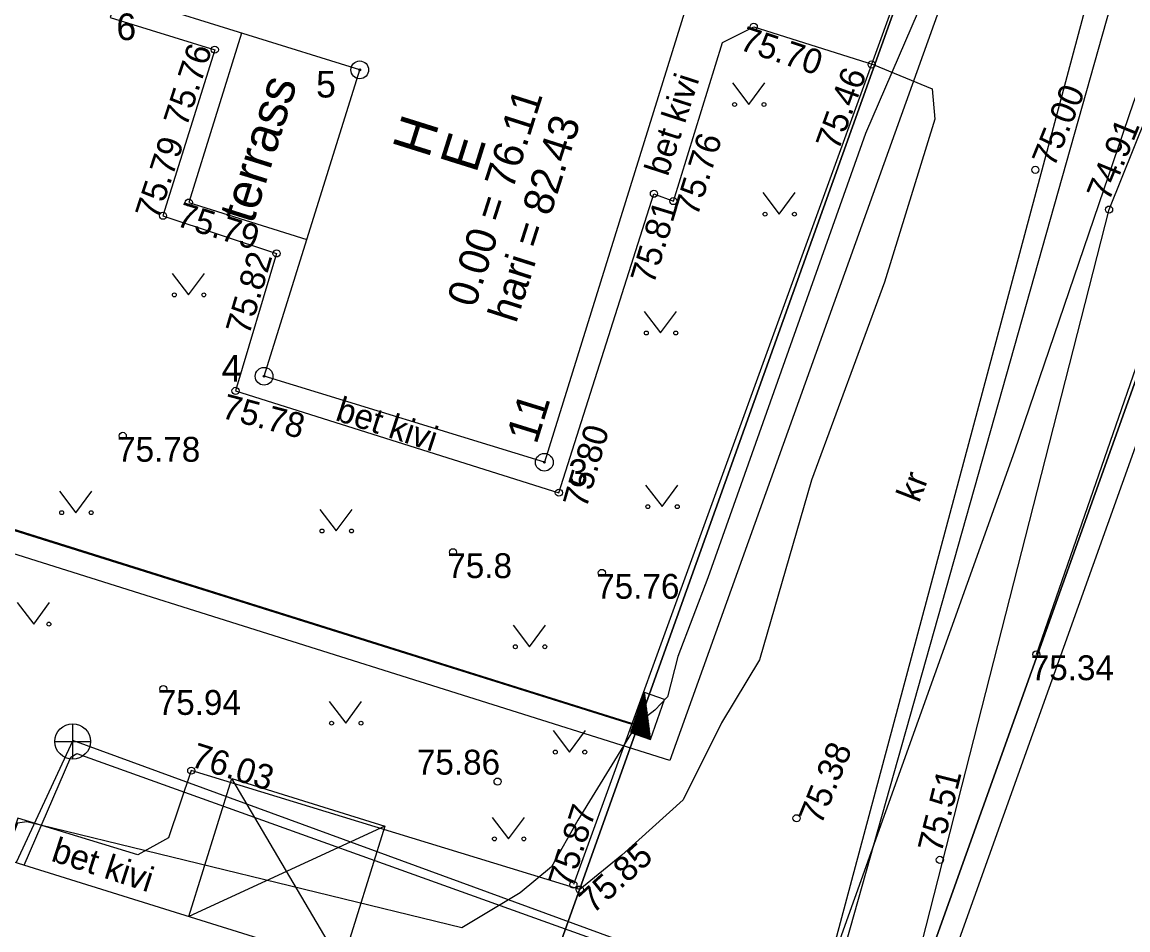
# Model space of a CAD drawing. Extents: x 640554 to 640967, y 6454407 to 6454955.
# Drawn here: x 640847.67 to 640878.81, y 6454759.44 to 6454785.01 of the extents above; entities that cross this region are included whole.
import ezdxf

# ---------------------------------------------------------------- set-up
doc = ezdxf.new("R2010")
doc.units = 0
for name, color, linetype in [('AED', 7, 'Continuous'), ('DTRASS', 7, 'Continuous'), ('ELRAJATISMP', 7, 'Continuous'), ('HALJASTUS', 7, 'Continuous'), ('HOONE', 7, 'Continuous'), ('KKAEV', 7, 'Continuous'), ('KOORDPUNKT', 7, 'Continuous'), ('KORGUS-EH2000', 7, 'Continuous'), ('KTRASS', 7, 'Continuous'), ('MOOTPIIR', 7, 'Continuous'), ('MPKAABEL', 7, 'Continuous'), ('PIIR', 7, 'Continuous'), ('TEE', 7, 'Continuous'), ('VTRASS', 7, 'Continuous')]:
    doc.layers.add(name, color=color, linetype=linetype)

msp = doc.modelspace()

# ---------------------------------------------------------------- linework, layer by layer
at = {"layer": 'AED'}
for p, q in [((640873.37, 6454788.745), (640871.595, 6454783.814)), ((640871.595, 6454783.814), (640863.197, 6454760.717)), ((640826.982, 6454777.117), (640864.84, 6454765.235))]:
    msp.add_line(p, q, dxfattribs=at)
msp.add_lwpolyline([(640876.235, 6454767.203), (640879.603, 6454776.89), (640883.337, 6454787.326), (640888.019, 6454800.365), (640894.578, 6454802.147), (640897.781, 6454800.944)], dxfattribs=at)
at = {"layer": 'DTRASS'}
msp.add_lwpolyline([(640870.665, 6454759.047), (640875.632, 6454772.936), (640878.975, 6454782.733), (640880.506, 6454786.918), (640884.948, 6454798.812), (640888.929, 6454807.758), (640890.528, 6454812.39), (640893.401, 6454820.629)], dxfattribs=at)
at = {"layer": 'ELRAJATISMP'}
for p, q in [((640865.197, 6454766.129), (640864.803, 6454765.002)), ((640865.202, 6454766.092), (640864.819, 6454764.996)), ((640865.207, 6454766.054), (640864.835, 6454764.99)), ((640865.761, 6454765.932), (640865.197, 6454766.129)), ((640865.367, 6454764.805), (640865.197, 6454766.129)), ((640865.212, 6454766.017), (640864.851, 6454764.985)), ((640865.216, 6454765.98), (640864.867, 6454764.979)), ((640865.221, 6454765.942), (640864.883, 6454764.974)), ((640865.226, 6454765.905), (640864.899, 6454764.968)), ((640865.231, 6454765.867), (640864.915, 6454764.963)), ((640865.235, 6454765.83), (640864.931, 6454764.957)), ((640865.24, 6454765.793), (640864.946, 6454764.951)), ((640865.245, 6454765.755), (640864.962, 6454764.946)), ((640865.367, 6454764.805), (640865.761, 6454765.932)), ((640865.25, 6454765.718), (640864.978, 6454764.94)), ((640865.255, 6454765.68), (640864.994, 6454764.935)), ((640865.259, 6454765.643), (640865.01, 6454764.929)), ((640865.264, 6454765.605), (640865.026, 6454764.924)), ((640865.269, 6454765.568), (640865.042, 6454764.918)), ((640865.274, 6454765.531), (640865.058, 6454764.913)), ((640865.279, 6454765.493), (640865.074, 6454764.907)), ((640865.283, 6454765.456), (640865.09, 6454764.901)), ((640865.288, 6454765.418), (640865.106, 6454764.896)), ((640865.293, 6454765.381), (640865.122, 6454764.89)), ((640865.298, 6454765.344), (640865.137, 6454764.885)), ((640865.303, 6454765.306), (640865.153, 6454764.879)), ((640865.307, 6454765.269), (640865.169, 6454764.874)), ((640865.312, 6454765.231), (640865.185, 6454764.868)), ((640865.317, 6454765.194), (640865.201, 6454764.863)), ((640865.322, 6454765.156), (640865.217, 6454764.857)), ((640865.326, 6454765.119), (640865.233, 6454764.851)), ((640864.803, 6454765.002), (640865.367, 6454764.805)), ((640865.331, 6454765.082), (640865.249, 6454764.846)), ((640865.336, 6454765.044), (640865.265, 6454764.84)), ((640865.341, 6454765.007), (640865.281, 6454764.835)), ((640865.346, 6454764.969), (640865.297, 6454764.829)), ((640865.35, 6454764.932), (640865.313, 6454764.824)), ((640865.355, 6454764.895), (640865.328, 6454764.818)), ((640865.36, 6454764.857), (640865.344, 6454764.812)), ((640865.365, 6454764.82), (640865.36, 6454764.807))]:
    msp.add_line(p, q, dxfattribs=at)
at = {"layer": 'HALJASTUS'}
for p, q in [((640867.674, 6454783.296), (640868.137, 6454782.689)), ((640868.137, 6454782.689), (640868.583, 6454783.296)), ((640868.531, 6454780.207), (640868.995, 6454779.6)), ((640868.995, 6454779.6), (640869.44, 6454780.207)), ((640851.896, 6454777.933), (640852.359, 6454777.327)), ((640852.359, 6454777.327), (640852.805, 6454777.933)), ((640865.187, 6454776.861), (640865.65, 6454776.254)), ((640865.65, 6454776.254), (640866.096, 6454776.861)), ((640865.23, 6454771.97), (640865.693, 6454771.363)), ((640865.693, 6454771.363), (640866.139, 6454771.97)), ((640848.723, 6454771.799), (640849.186, 6454771.192)), ((640849.186, 6454771.192), (640849.632, 6454771.799)), ((640856.055, 6454771.284), (640856.518, 6454770.677)), ((640856.518, 6454770.677), (640856.964, 6454771.284)), ((640847.533, 6454768.661), (640847.997, 6454768.054)), ((640847.997, 6454768.054), (640848.442, 6454768.661)), ((640861.5, 6454768.023), (640861.963, 6454767.417)), ((640861.963, 6454767.417), (640862.409, 6454768.023)), ((640856.322, 6454765.872), (640856.786, 6454765.265)), ((640856.786, 6454765.265), (640857.231, 6454765.872)), ((640862.625, 6454765.057), (640863.088, 6454764.45)), ((640863.088, 6454764.45), (640863.534, 6454765.057)), ((640860.91, 6454762.612), (640861.373, 6454762.005)), ((640861.373, 6454762.005), (640861.819, 6454762.612))]:
    msp.add_line(p, q, dxfattribs=at)
for centre in [(640867.736, 6454782.689), (640868.565, 6454782.689), (640868.594, 6454779.6), (640869.422, 6454779.6), (640851.958, 6454777.327), (640852.787, 6454777.327), (640865.249, 6454776.254), (640866.078, 6454776.254), (640865.292, 6454771.363), (640866.121, 6454771.363), (640848.785, 6454771.192), (640849.614, 6454771.192), (640856.117, 6454770.677), (640856.946, 6454770.677), (640848.424, 6454768.054), (640861.562, 6454767.417), (640862.391, 6454767.417), (640856.385, 6454765.265), (640857.214, 6454765.265), (640862.687, 6454764.45), (640863.516, 6454764.45), (640860.972, 6454762.005), (640861.801, 6454762.005)]:
    msp.add_circle(centre, 0.055, dxfattribs=at)
at = {"layer": 'HOONE'}
for p, q in [((640856.67, 6454758.473), (640853.577, 6454763.705)), ((640857.882, 6454762.366), (640852.363, 6454759.818))]:
    msp.add_line(p, q, dxfattribs=at)
for points in [[(640852.644, 6454791.125), (640866.763, 6454786.715), (640862.378, 6454772.612), (640854.484, 6454775.034), (640857.179, 6454783.664), (640850.887, 6454785.621)], [(640842.551, 6454762.883), (640856.67, 6454758.473), (640852.284, 6454744.37), (640844.39, 6454746.792), (640847.085, 6454755.422), (640840.794, 6454757.379)]]:
    msp.add_lwpolyline(points, close=True, dxfattribs=at)
for points in [[(640853.849, 6454784.699), (640852.365, 6454779.926), (640855.687, 6454778.888)], [(640852.363, 6454759.818), (640853.577, 6454763.705), (640857.882, 6454762.366), (640856.67, 6454758.473)]]:
    msp.add_lwpolyline(points, dxfattribs=at)
at = {"layer": 'KKAEV'}
for p, q in [((640849.094, 6454764.25), (640849.094, 6454765.25)), ((640848.594, 6454764.75), (640849.594, 6454764.75))]:
    msp.add_line(p, q, dxfattribs=at)
msp.add_circle((640849.094, 6454764.75), 0.5, dxfattribs=at)
at = {"layer": 'KOORDPUNKT'}
for centre, radius in [((640857.179, 6454783.664), 0.25), ((640857.179, 6454783.664), 0.025), ((640857.179, 6454783.664), 0.0221), ((640857.179, 6454783.664), 0.0191), ((640857.179, 6454783.664), 0.0161), ((640857.179, 6454783.664), 0.0132), ((640857.179, 6454783.664), 0.0102), ((640857.179, 6454783.664), 0.00726), ((640857.179, 6454783.664), 0.0043), ((640854.484, 6454775.034), 0.25), ((640854.484, 6454775.034), 0.025), ((640854.484, 6454775.034), 0.0221), ((640854.484, 6454775.034), 0.0191), ((640854.484, 6454775.034), 0.0161), ((640854.484, 6454775.034), 0.0132), ((640854.484, 6454775.034), 0.0102), ((640854.484, 6454775.034), 0.00726), ((640854.484, 6454775.034), 0.0043), ((640862.378, 6454772.612), 0.25), ((640862.378, 6454772.612), 0.025), ((640862.378, 6454772.612), 0.0221), ((640862.378, 6454772.612), 0.0191), ((640862.378, 6454772.612), 0.0161), ((640862.378, 6454772.612), 0.0132), ((640862.378, 6454772.612), 0.0102), ((640862.378, 6454772.612), 0.00726), ((640862.378, 6454772.612), 0.0043)]:
    msp.add_circle(centre, radius, dxfattribs=at)
at = {"layer": 'KORGUS-EH2000'}
for centre in [(640868.275, 6454784.878), (640853.097, 6454784.232), (640871.595, 6454783.814), (640876.206, 6454780.849), (640865.464, 6454780.175), (640866.011, 6454779.968), (640852.365, 6454779.926), (640878.283, 6454779.729), (640851.637, 6454779.556), (640854.835, 6454778.495), (640853.681, 6454774.624), (640850.504, 6454773.356), (640862.787, 6454771.755), (640859.804, 6454770.078), (640863.998, 6454769.496), (640876.235, 6454767.203), (640851.648, 6454766.226), (640852.434, 6454763.927), (640861.061, 6454763.619), (640869.48, 6454762.587), (640873.517, 6454761.415), (640863.197, 6454760.717), (640863.376, 6454760.577)]:
    msp.add_circle(centre, 0.1, dxfattribs=at)
at = {"layer": 'KTRASS'}
for p, q in [((640870.038, 6454757.121), (640877.663, 6454785.584)), ((640849.096, 6454764.778), (640847.505, 6454761.336)), ((640870.038, 6454757.121), (640849.096, 6454764.778))]:
    msp.add_line(p, q, dxfattribs=at)
at = {"layer": 'MOOTPIIR'}
msp.add_lwpolyline([(640836.468, 6454806.354), (640876.372, 6454793.383), (640865.91, 6454764.213), (640826.281, 6454776.696)], close=True, dxfattribs=at)
at = {"layer": 'MPKAABEL'}
for points in [[(640875.327, 6454792.895), (640875.432, 6454792.622), (640875.465, 6454792.283), (640875.323, 6454791.956), (640874.419, 6454789.206), (640874.127, 6454788.038), (640873.94, 6454787.364), (640873.336, 6454786.184), (640872.909, 6454785.31), (640871.426, 6454781.87), (640866.986, 6454769.36), (640866.136, 6454767.146), (640865.846, 6454766.01), (640865.49, 6454765.629), (640865.282, 6454765.467)], [(640869.699, 6454729.803), (640872.081, 6454740.87), (640874.069, 6454759.188), (640883.248, 6454784.858)], [(640865.163, 6454765.528), (640863.323, 6454762.535), (640862.575, 6454761.215), (640861.698, 6454760.483), (640860.052, 6454759.496), (640847.806, 6454762.485), (640847.543, 6454762.446), (640847.15, 6454761.447)]]:
    msp.add_lwpolyline(points, dxfattribs=at)
at = {"layer": 'PIIR'}
msp.add_lwpolyline([(640911.95, 6454869.07), (640902.82, 6454841.42), (640894.7, 6454818.77), (640897.3, 6454813.22), (640932.2, 6454800.15), (640960.44, 6454789.58), (640966.88, 6454793.12), (640958.12, 6454773.8), (640955.35, 6454779.35), (640897.05, 6454801.21), (640894.54, 6454802.15), (640888.13, 6454800.39), (640886.03, 6454794.5), (640863.87, 6454732.52), (640835.94, 6454690.41), (640839.2, 6454681.7), (640814.9, 6454684.16), (640822.36, 6454687.87), (640854.95, 6454737), (640865.02, 6454765.2), (640875.14, 6454793.48), (640885.26, 6454821.73), (640895.26, 6454850.07)], dxfattribs=at)
msp.add_lwpolyline([(640911.95, 6454869.07), (640902.82, 6454841.42), (640894.7, 6454818.77), (640897.3, 6454813.22), (640932.2, 6454800.15), (640960.44, 6454789.58), (640966.88, 6454793.12), (640958.12, 6454773.8), (640955.35, 6454779.35), (640897.05, 6454801.21), (640894.54, 6454802.15), (640888.13, 6454800.39), (640886.03, 6454794.5), (640863.87, 6454732.52), (640835.94, 6454690.41), (640839.2, 6454681.7), (640814.9, 6454684.16), (640822.36, 6454687.87), (640854.95, 6454737), (640865.02, 6454765.2), (640875.14, 6454793.48), (640885.26, 6454821.73), (640895.26, 6454850.07)], dxfattribs=at)
msp.add_lwpolyline([(640911.95, 6454869.07), (640902.82, 6454841.42), (640894.7, 6454818.77), (640897.3, 6454813.22), (640932.2, 6454800.15), (640960.44, 6454789.58), (640966.88, 6454793.12), (640958.12, 6454773.8), (640955.35, 6454779.35), (640897.05, 6454801.21), (640894.54, 6454802.15), (640888.13, 6454800.39), (640886.03, 6454794.5), (640863.87, 6454732.52), (640835.94, 6454690.41), (640839.2, 6454681.7), (640814.9, 6454684.16), (640822.36, 6454687.87), (640854.95, 6454737), (640865.02, 6454765.2), (640875.14, 6454793.48), (640885.26, 6454821.73), (640895.26, 6454850.07)], dxfattribs=at)
for points in [[(640875.14, 6454793.48), (640865.02, 6454765.2), (640826.85, 6454777.19), (640836.94, 6454805.44)], [(640875.14, 6454793.48), (640865.02, 6454765.2), (640826.85, 6454777.19), (640836.94, 6454805.44)], [(640839.2, 6454681.7), (640835.94, 6454690.41), (640863.87, 6454732.52), (640886.03, 6454794.5), (640893.65, 6454791.65), (640897.05, 6454801.21), (640955.35, 6454779.35), (640958.12, 6454773.8), (640924.98, 6454702.82), (640923.48, 6454686.42), (640917.36, 6454681), (640904.79, 6454681.28), (640870.39, 6454678.24), (640854.84, 6454678.88)], [(640865.02, 6454765.2), (640854.95, 6454737), (640816.75, 6454748.97), (640826.85, 6454777.19)]]:
    msp.add_lwpolyline(points, close=True, dxfattribs=at)
at = {"layer": 'TEE'}
for points in [[(640867.707, 6454741.594), (640870.11, 6454747.711), (640878.283, 6454779.729), (640882.148, 6454789.339), (640886.007, 6454800.125), (640887.074, 6454802.666), (640889.44, 6454804.859), (640892.351, 6454805.921), (640894.404, 6454806.014), (640895.985, 6454805.293), (640897.423, 6454804.724), (640897.808, 6454803.378), (640897.148, 6454802.021)], [(640869.229, 6454790.102), (640862.539, 6454792.249), (640861.864, 6454790.146), (640861.088, 6454789.748), (640857.57, 6454790.904), (640857.351, 6454790.299), (640852.263, 6454791.912), (640850.149, 6454785.14), (640853.097, 6454784.232), (640851.637, 6454779.556), (640854.835, 6454778.495), (640853.681, 6454774.624), (640862.787, 6454771.755), (640865.464, 6454780.175), (640866.011, 6454779.968), (640867.4, 6454784.434), (640868.275, 6454784.878), (640871.638, 6454783.811)], [(640871.638, 6454783.811), (640873.297, 6454783.129), (640873.373, 6454782.274), (640871.961, 6454777.687), (640869.898, 6454772.11), (640868.436, 6454767.048), (640867.364, 6454765.274), (640866.283, 6454763.107), (640864.564, 6454761.546), (640863.376, 6454760.577)], [(640863.376, 6454760.577), (640852.434, 6454763.927), (640851.794, 6454762.039), (640850.931, 6454761.555), (640847.548, 6454762.592), (640847.364, 6454762.033), (640842.087, 6454763.72), (640840.035, 6454756.942), (640843.014, 6454755.974), (640841.56, 6454751.298), (640844.773, 6454750.292), (640843.564, 6454746.422), (640852.668, 6454743.555), (640855.356, 6454752.052), (640855.926, 6454751.891), (640857.265, 6454756.21), (640858.141, 6454756.674), (640861.872, 6454755.506)]]:
    msp.add_lwpolyline(points, dxfattribs=at)
at = {"layer": 'VTRASS'}
for points in [[(640866.222, 6454745.573), (640867.406, 6454747.939), (640870.206, 6454756.687), (640878.436, 6454785.856), (640887.517, 6454812.906), (640887.597, 6454813.101), (640888.011, 6454814.11)], [(640847.724, 6454761.267), (640849.045, 6454764.31), (640849.215, 6454764.408), (640864.167, 6454759.039)]]:
    msp.add_lwpolyline(points, dxfattribs=at)

# ---------------------------------------------------------------- texts
at = {"layer": 'HOONE'}
for s, height, rotation, p in [('terrass', 1.026, 72.5951, (640854.172, 6454779.296)), ('0.00 = 76.11', 0.84375, 72.2976, (640860.424, 6454776.94)), ('H', 1.08, 72.5951, (640859.116, 6454781.149)), ('hari = 82.43', 0.84375, 72.2976, (640861.582, 6454776.503)), ('E', 1.08, 72.5951, (640860.456, 6454780.729)), ('11', 0.9, 72.7502, (640862.156, 6454773.093))]:
    msp.add_text(s, height=height, rotation=rotation, dxfattribs=at).set_placement(p)
at = {"layer": 'KOORDPUNKT'}
for s, p in [('6', (640850.325, 6454784.503)), ('5', (640855.949, 6454782.886)), ('4', (640853.29, 6454774.886)), ('3', (640863.05, 6454771.946))]:
    msp.add_text(s, height=0.75, dxfattribs=at).set_placement(p)
at = {"layer": 'KORGUS-EH2000'}
for s, rotation, p in [(' 75.70', 341.5547, (640867.592, 6454784.328)), (' 75.76', 71.8979, (640852.219, 6454781.78)), (' 75.46', 70.0071, (640870.571, 6454781.117)), ('75.00', 67.84, (640876.734, 6454780.889)), ('74.91', 67.84, (640878.276, 6454779.931)), (' 75.79', 71.7017, (640851.419, 6454779.162)), (' 75.76', 72.5562, (640866.61, 6454779.26)), (' 75.79', 342.5968, (640851.727, 6454779.361)), (' 75.81', 73.0577, (640865.382, 6454777.346)), (' 75.82', 73.6041, (640853.989, 6454775.913)), (' 75.78', 345.1733, (640853, 6454773.938)), (' 75.80', 73.8586, (640863.488, 6454771.036)), (' 76.03', 342.5603, (640852.137, 6454764.136)), ('75.38', 67.84, (640870.172, 6454762.371)), ('75.51', 75.8359, (640873.561, 6454761.579)), (' 75.87', 72.1996, (640863.054, 6454760.347)), (' 75.85', 42.2493, (640863.556, 6454759.695))]:
    msp.add_text(s, height=0.7, rotation=rotation, dxfattribs=at).set_placement(p)
for s, p in [(' 75.78', (640850.085, 6454772.628)), (' 75.8', (640859.385, 6454769.35)), (' 75.76', (640863.579, 6454768.768)), (' 75.34', (640875.816, 6454766.475)), (' 75.94', (640851.229, 6454765.498)), (' 75.86', (640858.528, 6454763.815))]:
    msp.add_text(s, height=0.7, dxfattribs=at).set_placement(p)
at = {"layer": 'TEE'}
for s, rotation, p in [('bet kivi', 72.0409, (640865.853, 6454780.64)), ('bet kivi', 342.0409, (640856.461, 6454773.806)), ('kr', 68.8504, (640872.93, 6454771.445)), ('bet kivi', 342.0409, (640848.457, 6454761.396))]:
    msp.add_text(s, height=0.7, rotation=rotation, dxfattribs=at).set_placement(p)

doc.saveas('drawing.dxf')
